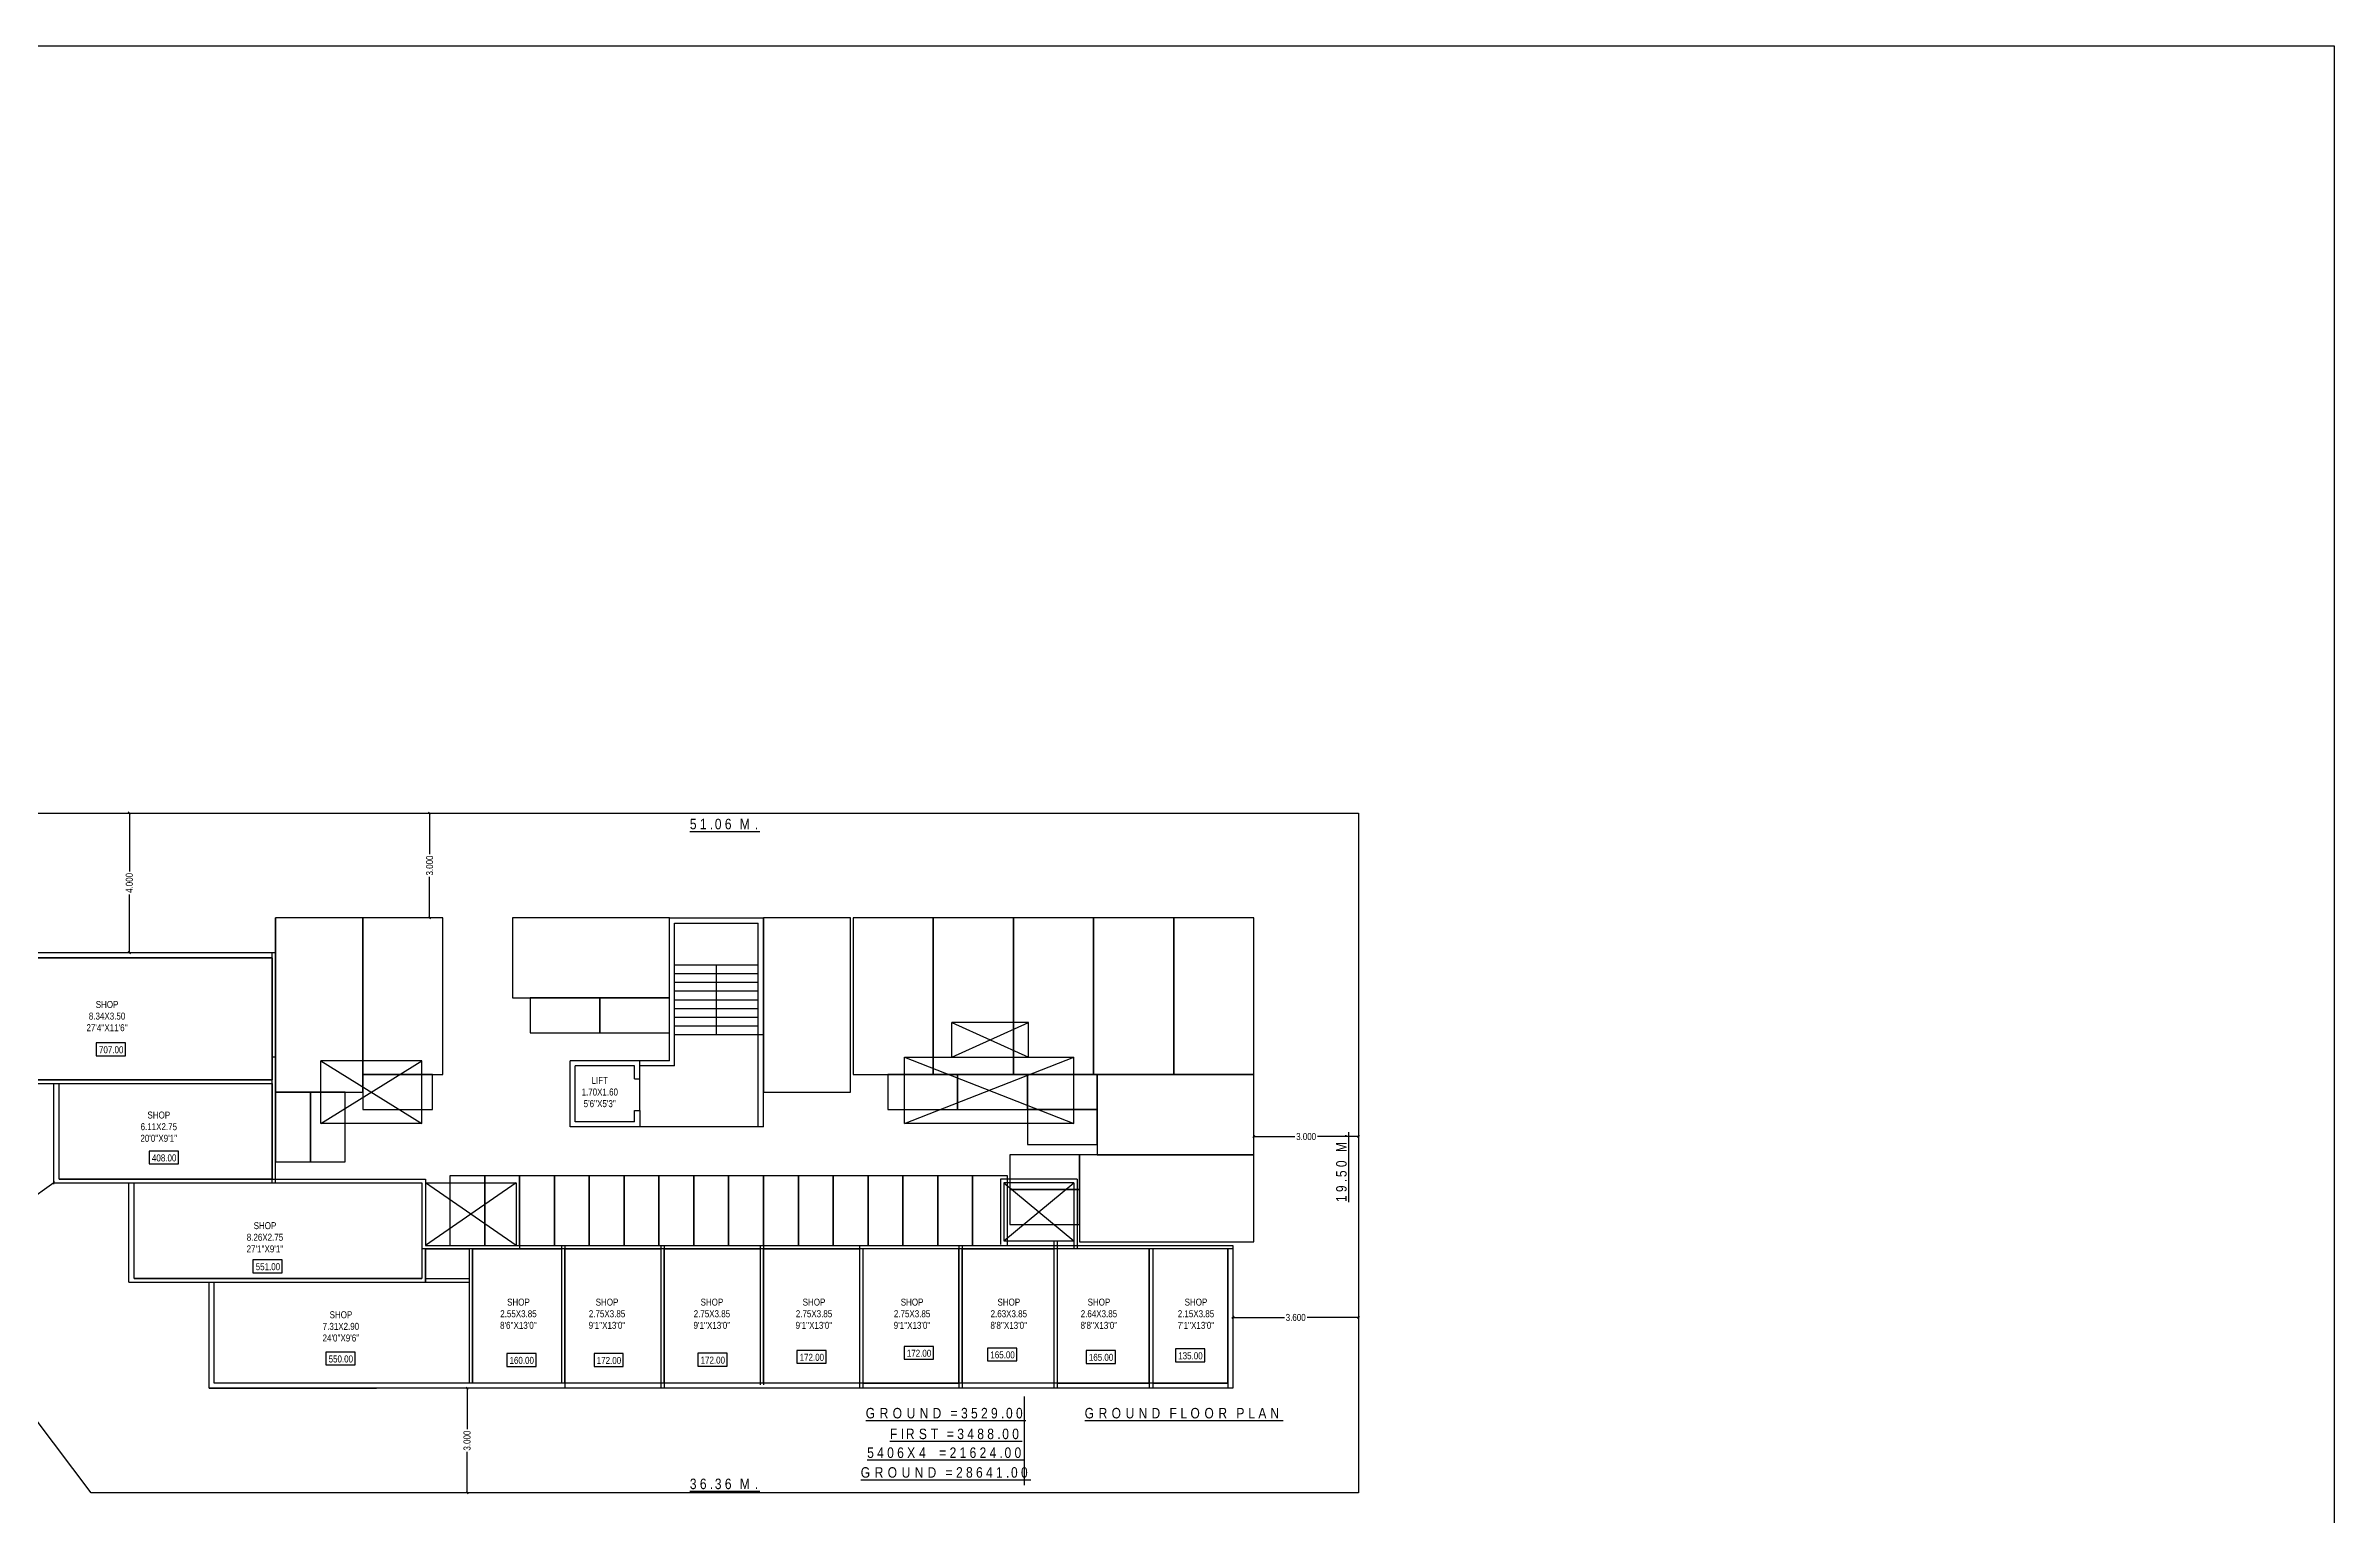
# Model space of a CAD drawing. Extents: x 2841 to 2940, y 1348 to 1467.
# Drawn here: x 2874.1 to 2939.7, y 1424.5 to 1466.7 of the extents above; entities that cross this region are included whole.
import ezdxf

# ---------------------------------------------------------------- set-up
doc = ezdxf.new("R2010")
doc.units = 0
doc.layers.get('0').update_dxf_attribs({"linetype": 'CONTINUOUS'})
doc.layers.get('DEFPOINTS').update_dxf_attribs({"linetype": 'CONTINUOUS'})
for name, color, linetype in [('STAPS', 8, 'CONTINUOUS'), ('TEXT', 255, 'CONTINUOUS'), ('TEXT_', 255, 'CONTINUOUS')]:
    doc.layers.add(name, color=color, linetype=linetype)
doc.styles.add('AN', font='ARIALN.TTF')
doc.dimstyles.new('DIM', dxfattribs={"dimtxt": 0.2, "dimasz": 0.06, "dimexe": 0.05, "dimexo": 0.3, "dimgap": 0.05, "dimtad": 0, "dimdec": 3, "dimlfac": -1, "dimzin": 1, "dimtxsty": 'AN', "dimblk1": 'OBLIQUE', "dimblk2": 'OBLIQUE', "dimsah": 1, "dimcen": 0.001, "dimse1": 1, "dimse2": 1, "dimclrd": 252, "dimclre": 256, "dimclrt": 1, "dimadec": 4, "dimazin": 3, "dimtfac": 1, "dimtdec": 3, "dimtofl": 0, "dimtmove": 0, "dimatfit": 3, "dimtolj": 1, "dimtzin": 1})

# ---------------------------------------------------------------- blocks, each defined once
blk = doc.blocks.new('_OBLIQUE')
at = {"color": 0, "linetype": 'BYBLOCK'}
blk.add_line((-0.5, -0.5), (0.5, 0.5), dxfattribs=at)
blk = doc.blocks.new('*D19')
at = {"color": 252}
for p, q in [((2886.158, 1428.181), (2886.158, 1427.007)), ((2886.158, 1425.181), (2886.158, 1426.355))]:
    blk.add_line(p, q, dxfattribs=at)
at = {"layer": 'DEFPOINTS', "color": 0}
for p in [(2886.214, 1428.181), (2886.158, 1425.181), (2886.214, 1425.181)]:
    blk.add_point(p, dxfattribs=at)
at = {"color": 252, "xscale": 0.06, "yscale": 0.06, "zscale": 0.06}
for p, rotation in [((2886.158, 1428.181), 90), ((2886.158, 1425.181), 270)]:
    blk.add_blockref('_OBLIQUE', p, dxfattribs=dict(at, rotation=rotation))
at = {"color": 1, "insert": (2886.158, 1426.681), "char_height": 0.2, "attachment_point": 5, "rotation": 90, "style": 'AN'}
blk.add_mtext('\\A1;3.000', dxfattribs=at)
blk = doc.blocks.new('*D20')
at = {"color": 252}
for p, q in [((2908.734, 1435.404), (2909.908, 1435.404)), ((2911.734, 1435.404), (2910.561, 1435.404))]:
    blk.add_line(p, q, dxfattribs=at)
at = {"layer": 'DEFPOINTS', "color": 0}
for p in [(2908.734, 1435.404), (2911.734, 1435.404), (2911.734, 1435.404)]:
    blk.add_point(p, dxfattribs=at)
at = {"color": 252, "xscale": 0.06, "yscale": 0.06, "zscale": 0.06, "rotation": 180}
blk.add_blockref('_OBLIQUE', (2908.734, 1435.404), dxfattribs=at)
at = {"color": 252, "xscale": 0.06, "yscale": 0.06, "zscale": 0.06}
blk.add_blockref('_OBLIQUE', (2911.734, 1435.404), dxfattribs=at)
at = {"color": 1, "insert": (2910.234, 1435.404), "char_height": 0.2, "attachment_point": 5, "style": 'AN'}
blk.add_mtext('\\A1;3.000', dxfattribs=at)
blk = doc.blocks.new('*D30')
at = {"color": 252}
for p, q in [((2885.084, 1444.681), (2885.084, 1443.507)), ((2885.084, 1441.681), (2885.084, 1442.855))]:
    blk.add_line(p, q, dxfattribs=at)
at = {"layer": 'DEFPOINTS', "color": 0}
for p in [(2885.075, 1444.681), (2885.075, 1441.681), (2885.084, 1441.681)]:
    blk.add_point(p, dxfattribs=at)
at = {"color": 252, "xscale": 0.06, "yscale": 0.06, "zscale": 0.06}
for p, rotation in [((2885.084, 1444.681), 90), ((2885.084, 1441.681), 270)]:
    blk.add_blockref('_OBLIQUE', p, dxfattribs=dict(at, rotation=rotation))
at = {"color": 1, "insert": (2885.084, 1443.181), "char_height": 0.2, "attachment_point": 5, "rotation": 90, "style": 'AN'}
blk.add_mtext('\\A1;3.000', dxfattribs=at)
blk = doc.blocks.new('*D27')
at = {"color": 252}
for p, q in [((2908.134, 1430.214), (2909.608, 1430.214)), ((2911.734, 1430.214), (2910.261, 1430.214))]:
    blk.add_line(p, q, dxfattribs=at)
at = {"layer": 'DEFPOINTS', "color": 0}
for p in [(2908.134, 1430.231), (2911.734, 1430.231), (2911.734, 1430.214)]:
    blk.add_point(p, dxfattribs=at)
at = {"color": 252, "xscale": 0.06, "yscale": 0.06, "zscale": 0.06, "rotation": 180}
blk.add_blockref('_OBLIQUE', (2908.134, 1430.214), dxfattribs=at)
at = {"color": 252, "xscale": 0.06, "yscale": 0.06, "zscale": 0.06}
blk.add_blockref('_OBLIQUE', (2911.734, 1430.214), dxfattribs=at)
at = {"color": 1, "insert": (2909.934, 1430.214), "char_height": 0.2, "attachment_point": 5, "style": 'AN'}
blk.add_mtext('\\A1;3.600', dxfattribs=at)
blk = doc.blocks.new('*D28')
at = {"color": 252}
for p, q in [((2876.468, 1444.681), (2876.468, 1443.011)), ((2876.468, 1440.681), (2876.468, 1442.351))]:
    blk.add_line(p, q, dxfattribs=at)
at = {"layer": 'DEFPOINTS', "color": 0}
for p in [(2876.334, 1444.681), (2876.369, 1440.681), (2876.468, 1440.681)]:
    blk.add_point(p, dxfattribs=at)
at = {"color": 252, "xscale": 0.06, "yscale": 0.06, "zscale": 0.06}
for p, rotation in [((2876.468, 1444.681), 90), ((2876.468, 1440.681), 270)]:
    blk.add_blockref('_OBLIQUE', p, dxfattribs=dict(at, rotation=rotation))
at = {"color": 1, "insert": (2876.468, 1442.681), "char_height": 0.2, "attachment_point": 5, "rotation": 90, "style": 'AN'}
blk.add_mtext('\\A1;4.000', dxfattribs=at)
blk = doc.blocks.new('*D29')
at = {"color": 252}
for p, q in [((2874.304, 1434.081), (2872.74, 1432.965)), ((2870.637, 1431.466), (2872.201, 1432.581))]:
    blk.add_line(p, q, dxfattribs=at)
at = {"layer": 'DEFPOINTS', "color": 0}
for p in [(2874.304, 1434.081), (2874.304, 1434.081), (2870.637, 1431.466)]:
    blk.add_point(p, dxfattribs=at)
at = {"color": 252, "xscale": 0.06, "yscale": 0.06, "zscale": 0.06}
for p, rotation in [((2874.304, 1434.081), 35.48944398697808), ((2870.637, 1431.466), 215.4894439869781)]:
    blk.add_blockref('_OBLIQUE', p, dxfattribs=dict(at, rotation=rotation))
at = {"color": 1, "insert": (2872.471, 1432.773), "char_height": 0.2, "attachment_point": 5, "rotation": 35.48944, "style": 'AN'}
blk.add_mtext('\\A1;4.505', dxfattribs=at)

msp = doc.modelspace()

# ---------------------------------------------------------------- linework, layer by layer
for p, q in [((2860.6743, 1444.681), (2911.7343, 1444.681)), ((2875.3743, 1425.181), (2860.6743, 1444.681)), ((2911.7343, 1444.681), (2911.7343, 1425.181)), ((2880.6643, 1434.081), (2880.6643, 1441.681)), ((2891.9643, 1440.481), (2891.9643, 1441.681)), ((2891.9643, 1441.681), (2894.6643, 1441.681)), ((2892.1143, 1437.431), (2892.1143, 1441.531)), ((2892.1143, 1441.531), (2894.5143, 1441.531)), ((2894.5143, 1435.681), (2894.5143, 1441.531)), ((2894.6643, 1435.681), (2894.6643, 1441.681)), ((2872.0739, 1440.681), (2880.6643, 1440.681)), ((2880.5643, 1434.081), (2880.5643, 1440.681)), ((2880.5643, 1440.531), (2872.2239, 1440.531)), ((2891.9643, 1437.581), (2891.9643, 1440.331)), ((2900.0643, 1437.681), (2900.0643, 1438.681)), ((2902.2643, 1438.681), (2900.0643, 1438.681)), ((2902.2643, 1437.681), (2902.2643, 1438.681)), ((2880.6643, 1437.681), (2880.5643, 1437.681)), ((2881.9643, 1435.781), (2881.9643, 1437.581)), ((2884.8643, 1437.581), (2881.9643, 1437.581)), ((2884.8643, 1435.781), (2884.8643, 1437.581)), ((2889.1143, 1435.681), (2889.1143, 1437.581)), ((2889.2643, 1435.831), (2889.2643, 1437.431)), ((2890.9643, 1437.056), (2890.9643, 1437.431)), ((2891.1143, 1437.056), (2891.1143, 1437.581)), ((2898.7143, 1435.781), (2898.7143, 1437.681)), ((2898.7143, 1437.681), (2902.2643, 1437.681)), ((2902.2643, 1437.681), (2903.5643, 1437.681)), ((2903.5643, 1435.781), (2903.5643, 1437.681)), ((2872.0739, 1436.931), (2880.5643, 1436.931)), ((2872.2239, 1437.031), (2880.5643, 1437.031)), ((2874.3045, 1434.081), (2874.3045, 1436.931)), ((2874.4545, 1434.181), (2874.4545, 1436.931)), ((2890.9643, 1437.056), (2891.1143, 1437.056)), ((2890.9643, 1435.831), (2890.9643, 1436.156)), ((2890.9643, 1436.156), (2891.1143, 1436.156)), ((2891.1143, 1436.156), (2891.1143, 1435.681)), ((2884.8643, 1435.781), (2881.9643, 1435.781)), ((2903.5643, 1435.781), (2898.7143, 1435.781)), ((2874.3045, 1434.081), (2884.8643, 1434.081)), ((2874.4545, 1434.181), (2880.8143, 1434.181)), ((2876.4539, 1431.231), (2876.4539, 1434.081)), ((2876.6039, 1431.331), (2876.6039, 1434.081)), ((2880.8143, 1434.181), (2884.9643, 1434.181)), ((2884.8643, 1434.081), (2884.8643, 1431.331)), ((2887.6643, 1434.181), (2887.6643, 1432.181)), ((2901.4643, 1434.181), (2901.4643, 1432.311)), ((2903.6643, 1434.181), (2901.4643, 1434.181)), ((2901.5643, 1434.081), (2901.5643, 1432.411)), ((2903.5643, 1434.081), (2901.5643, 1434.081)), ((2903.5643, 1434.081), (2903.5643, 1432.181)), ((2903.6643, 1434.181), (2903.6643, 1432.181)), ((2908.1343, 1432.181), (2884.8643, 1432.181)), ((2884.9643, 1432.181), (2884.9643, 1431.231)), ((2886.2143, 1432.181), (2886.2143, 1428.331)), ((2886.3143, 1432.181), (2886.3143, 1428.331)), ((2887.5643, 1432.281), (2908.1343, 1432.281)), ((2888.8643, 1432.281), (2888.8643, 1428.331)), ((2888.9643, 1432.281), (2888.9643, 1428.181)), ((2891.7143, 1432.281), (2891.7143, 1428.181)), ((2891.8143, 1432.281), (2891.8143, 1428.181)), ((2894.5643, 1432.281), (2894.5643, 1428.281)), ((2894.6643, 1432.281), (2894.6643, 1428.281)), ((2897.4143, 1432.281), (2897.4143, 1428.181)), ((2897.5143, 1432.181), (2897.5143, 1428.181)), ((2900.2643, 1432.281), (2900.2643, 1428.181)), ((2900.3643, 1432.281), (2900.3643, 1428.181)), ((2901.5643, 1432.411), (2903.5643, 1432.411)), ((2902.9943, 1432.411), (2902.9943, 1428.181)), ((2903.0943, 1432.411), (2903.0943, 1428.181)), ((2905.7343, 1432.181), (2905.7343, 1428.181)), ((2905.8343, 1432.181), (2905.8343, 1428.181)), ((2907.9843, 1432.181), (2907.9843, 1428.181)), ((2908.1343, 1432.281), (2908.1343, 1428.181)), ((2876.4539, 1431.231), (2884.9643, 1431.231)), ((2876.6039, 1431.331), (2884.8643, 1431.331)), ((2878.7541, 1428.181), (2878.7541, 1431.231)), ((2878.9041, 1428.331), (2878.9041, 1431.231)), ((2884.9643, 1431.331), (2886.2143, 1431.331)), ((2884.9643, 1431.231), (2886.2143, 1431.231)), ((2908.1343, 1428.181), (2878.7541, 1428.181)), ((2878.7541, 1428.181), (2883.5643, 1428.181)), ((2907.9843, 1428.331), (2878.9041, 1428.331)), ((2888.9643, 1428.181), (2883.5643, 1428.181)), ((2902.1546, 1425.4047), (2902.1546, 1427.947)), ((2911.7343, 1425.181), (2875.3743, 1425.181))]:
    msp.add_line(p, q)
at = {"color": 1}
for p, q in [((2892.1143, 1440.331), (2894.5143, 1440.331)), ((2892.1143, 1440.081), (2894.5143, 1440.081)), ((2893.3143, 1438.331), (2893.3143, 1440.331)), ((2892.1143, 1439.831), (2894.5143, 1439.831)), ((2892.1143, 1439.581), (2894.5143, 1439.581)), ((2892.1143, 1439.331), (2894.5143, 1439.331)), ((2892.1143, 1439.081), (2894.5143, 1439.081)), ((2892.1143, 1438.831), (2894.5143, 1438.831)), ((2900.0643, 1438.681), (2902.2643, 1437.681)), ((2900.0643, 1437.681), (2902.2643, 1438.681)), ((2892.1143, 1438.581), (2894.5143, 1438.581)), ((2892.1143, 1438.331), (2894.6643, 1438.331)), ((2881.9643, 1437.581), (2884.8643, 1435.781)), ((2881.9643, 1435.781), (2884.8643, 1437.581)), ((2898.7143, 1437.681), (2903.5643, 1435.781)), ((2898.7143, 1435.781), (2903.5643, 1437.681)), ((2891.1143, 1436.156), (2891.1143, 1437.056)), ((2901.5643, 1432.411), (2903.5643, 1434.081)), ((2901.5643, 1434.081), (2903.5643, 1432.411))]:
    msp.add_line(p, q, dxfattribs=at)
at = {"color": 7}
for p, q in [((2891.9643, 1437.581), (2889.1143, 1437.581)), ((2890.9643, 1437.431), (2889.2643, 1437.431)), ((2892.1143, 1437.431), (2891.1143, 1437.431)), ((2894.6643, 1435.681), (2889.1143, 1435.681)), ((2890.9643, 1435.831), (2889.2643, 1435.831))]:
    msp.add_line(p, q, dxfattribs=at)
at = {"color": 252}
for p, q in [((2884.9643, 1434.181), (2884.9643, 1432.281)), ((2884.9643, 1434.081), (2887.5643, 1434.081)), ((2887.5643, 1432.281), (2884.9643, 1434.081)), ((2887.5643, 1434.081), (2884.9643, 1432.281)), ((2887.5643, 1434.081), (2887.5643, 1432.281)), ((2884.9643, 1432.281), (2887.5643, 1432.281))]:
    msp.add_line(p, q, dxfattribs=at)
msp.add_lwpolyline([(2840.794, 1466.7002), (2939.7323, 1466.7002), (2939.7323, 1348.1419), (2840.794, 1348.1419)], close=True)
at = {"color": 3}
for points in [[(2880.6643, 1436.681), (2883.1643, 1436.681), (2883.1643, 1441.681), (2880.6643, 1441.681)], [(2894.6643, 1436.681), (2897.1643, 1436.681), (2897.1643, 1441.681), (2894.6643, 1441.681)], [(2908.7343, 1432.381), (2908.7343, 1434.881), (2903.7343, 1434.881), (2903.7343, 1432.381)]]:
    msp.add_lwpolyline(points, close=True, dxfattribs=at)
at = {"color": 2}
for points in [[(2883.1643, 1437.181), (2885.4643, 1437.181), (2885.4643, 1441.681), (2883.1643, 1441.681)], [(2891.9643, 1439.381), (2891.9643, 1441.681), (2887.4643, 1441.681), (2887.4643, 1439.381)], [(2897.2343, 1437.181), (2899.5343, 1437.181), (2899.5343, 1441.681), (2897.2343, 1441.681)], [(2899.5343, 1437.181), (2901.8343, 1437.181), (2901.8343, 1441.681), (2899.5343, 1441.681)], [(2901.8343, 1437.181), (2904.1343, 1437.181), (2904.1343, 1441.681), (2901.8343, 1441.681)], [(2904.1343, 1437.181), (2906.4343, 1437.181), (2906.4343, 1441.681), (2904.1343, 1441.681)], [(2906.4343, 1437.181), (2908.7343, 1437.181), (2908.7343, 1441.681), (2906.4343, 1441.681)], [(2908.7343, 1434.881), (2908.7343, 1437.181), (2904.2343, 1437.181), (2904.2343, 1434.881)]]:
    msp.add_lwpolyline(points, close=True, dxfattribs=at)
at = {"color": 1}
for points in [[(2872.2239, 1440.531), (2880.5643, 1440.531), (2880.5643, 1437.031), (2872.2239, 1437.031)], [(2889.9643, 1438.381), (2889.9643, 1439.381), (2887.9643, 1439.381), (2887.9643, 1438.381)], [(2891.9643, 1438.381), (2891.9643, 1439.381), (2889.9643, 1439.381), (2889.9643, 1438.381)], [(2874.4545, 1436.931), (2880.5643, 1436.931), (2880.5643, 1434.181), (2874.4545, 1434.181)], [(2883.1643, 1437.181), (2883.1643, 1436.181), (2885.1643, 1436.181), (2885.1643, 1437.181)], [(2900.2343, 1436.181), (2900.2343, 1437.181), (2898.2343, 1437.181), (2898.2343, 1436.181)], [(2902.2343, 1436.181), (2902.2343, 1437.181), (2900.2343, 1437.181), (2900.2343, 1436.181)], [(2904.2343, 1436.181), (2904.2343, 1437.181), (2902.2343, 1437.181), (2902.2343, 1436.181)], [(2881.6643, 1436.681), (2880.6643, 1436.681), (2880.6643, 1434.681), (2881.6643, 1434.681)], [(2882.6643, 1436.681), (2881.6643, 1436.681), (2881.6643, 1434.681), (2882.6643, 1434.681)], [(2904.2343, 1435.181), (2904.2343, 1436.181), (2902.2343, 1436.181), (2902.2343, 1435.181)], [(2903.7343, 1433.881), (2903.7343, 1434.881), (2901.7343, 1434.881), (2901.7343, 1433.881)], [(2876.6039, 1434.081), (2884.8643, 1434.081), (2884.8643, 1431.331), (2876.6039, 1431.331)], [(2885.6643, 1432.281), (2886.6643, 1432.281), (2886.6643, 1434.281), (2885.6643, 1434.281)], [(2886.6643, 1432.281), (2887.6643, 1432.281), (2887.6643, 1434.281), (2886.6643, 1434.281)], [(2887.6643, 1432.281), (2888.6643, 1432.281), (2888.6643, 1434.281), (2887.6643, 1434.281)], [(2888.6643, 1432.281), (2889.6643, 1432.281), (2889.6643, 1434.281), (2888.6643, 1434.281)], [(2889.6643, 1432.281), (2890.6643, 1432.281), (2890.6643, 1434.281), (2889.6643, 1434.281)], [(2890.6643, 1432.281), (2891.6643, 1432.281), (2891.6643, 1434.281), (2890.6643, 1434.281)], [(2891.6643, 1432.281), (2892.6643, 1432.281), (2892.6643, 1434.281), (2891.6643, 1434.281)], [(2892.6643, 1432.281), (2893.6643, 1432.281), (2893.6643, 1434.281), (2892.6643, 1434.281)], [(2893.6643, 1432.281), (2894.6643, 1432.281), (2894.6643, 1434.281), (2893.6643, 1434.281)], [(2894.6643, 1432.281), (2895.6643, 1432.281), (2895.6643, 1434.281), (2894.6643, 1434.281)], [(2895.6643, 1432.281), (2896.6643, 1432.281), (2896.6643, 1434.281), (2895.6643, 1434.281)], [(2896.6643, 1432.281), (2897.6643, 1432.281), (2897.6643, 1434.281), (2896.6643, 1434.281)], [(2897.6643, 1432.281), (2898.6643, 1432.281), (2898.6643, 1434.281), (2897.6643, 1434.281)], [(2898.6643, 1432.281), (2899.6643, 1432.281), (2899.6643, 1434.281), (2898.6643, 1434.281)], [(2899.6643, 1432.281), (2900.6643, 1432.281), (2900.6643, 1434.281), (2899.6643, 1434.281)], [(2900.6643, 1432.281), (2901.6643, 1432.281), (2901.6643, 1434.281), (2900.6643, 1434.281)], [(2903.7343, 1432.881), (2903.7343, 1433.881), (2901.7343, 1433.881), (2901.7343, 1432.881)], [(2878.9041, 1431.231), (2884.9643, 1431.231), (2884.9643, 1432.181), (2886.2143, 1432.181), (2886.2143, 1428.331), (2878.9041, 1428.331)], [(2886.3143, 1432.181), (2888.8643, 1432.181), (2888.8643, 1428.331), (2886.3143, 1428.331)], [(2888.9643, 1432.181), (2891.7143, 1432.181), (2891.7143, 1428.331), (2888.9643, 1428.331)], [(2891.8143, 1432.181), (2894.5643, 1432.181), (2894.5643, 1428.331), (2891.8143, 1428.331)], [(2894.6643, 1432.181), (2897.4143, 1432.181), (2897.4143, 1428.331), (2894.6643, 1428.331)], [(2897.5143, 1428.331), (2900.2643, 1428.331), (2900.2643, 1432.181), (2897.5143, 1432.181)], [(2900.3643, 1432.181), (2902.9943, 1432.181), (2902.9943, 1428.331), (2900.3643, 1428.331)], [(2903.0943, 1428.331), (2905.7343, 1428.331), (2905.7343, 1432.181), (2903.0943, 1432.181)], [(2907.9843, 1432.181), (2905.8343, 1432.181), (2905.8343, 1428.331), (2907.9843, 1428.331)]]:
    msp.add_lwpolyline(points, close=True, dxfattribs=at)
at = {"layer": 'STAPS', "color": 0, "linetype": 'CONTINUOUS'}
for points in [[(2875.5198, 1437.7228), (2876.3583, 1437.7228), (2876.3583, 1438.0904), (2875.5198, 1438.0904)], [(2877.0396, 1434.6186), (2877.8782, 1434.6186), (2877.8782, 1434.9863), (2877.0396, 1434.9863)], [(2880.0162, 1431.4983), (2880.8548, 1431.4983), (2880.8548, 1431.866), (2880.0162, 1431.866)], [(2882.1081, 1428.8509), (2882.9467, 1428.8509), (2882.9467, 1429.2186), (2882.1081, 1429.2186)], [(2887.2986, 1428.8098), (2888.1372, 1428.8098), (2888.1372, 1429.1774), (2887.2986, 1429.1774)], [(2889.8017, 1428.8087), (2890.6403, 1428.8087), (2890.6403, 1429.1764), (2889.8017, 1429.1764)], [(2892.7813, 1428.8175), (2893.6198, 1428.8175), (2893.6198, 1429.1852), (2892.7813, 1429.1852)], [(2895.6234, 1428.8982), (2896.462, 1428.8982), (2896.462, 1429.2659), (2895.6234, 1429.2659)], [(2898.6987, 1429.0146), (2899.5373, 1429.0146), (2899.5373, 1429.3823), (2898.6987, 1429.3823)], [(2901.0953, 1428.9693), (2901.9339, 1428.9693), (2901.9339, 1429.337), (2901.0953, 1429.337)], [(2903.9213, 1428.8974), (2904.7599, 1428.8974), (2904.7599, 1429.2651), (2903.9213, 1429.2651)], [(2906.4855, 1428.9422), (2907.3241, 1428.9422), (2907.3241, 1429.3099), (2906.4855, 1429.3099)]]:
    msp.add_lwpolyline(points, close=True, dxfattribs=at)

# ---------------------------------------------------------------- texts
at = {"color": 0, "linetype": 'BYBLOCK', "char_height": 0.3, "width": 9.888969, "attachment_point": 8, "style": 'AN'}
for s, insert in [('{\\T1.5;\\L51.06 M.}', (2893.5543, 1444.2171)), ('{\\T1.5;\\LGROUND =3529.00 }', (2899.8965, 1427.3141)), ('{\\T1.5;\\LGROUND FLOOR PLAN}', (2906.7291, 1427.3141)), ('{\\T1.5;\\LFIRST =3488.00 }', (2900.1899, 1426.7196)), ('{\\T1.5;\\L5406X4  =21624.00 }', (2899.8965, 1426.1804)), ('{\\T1.5;\\L36.36 M.}', (2893.5543, 1425.2854)), ('{\\T1.5;\\LGROUND =28641.00 }', (2899.8965, 1425.6136))]:
    msp.add_mtext(s, dxfattribs=dict(at, insert=insert))
at = {"color": 0, "linetype": 'BYBLOCK', "insert": (2911.3991, 1434.5279), "char_height": 0.3, "width": 9.888969, "attachment_point": 8, "rotation": 90, "style": 'AN'}
msp.add_mtext('{\\T1.5;\\L19.50 M.}', dxfattribs=at)
at = {"layer": 'TEXT', "linetype": 'BYBLOCK', "char_height": 0.2, "width": 2.098718, "attachment_point": 8, "style": 'AN'}
for s, insert in [("SHOP\\P8.34X3.50\\P27'4''X11'6''", (2875.8293, 1438.4245)), ("LIFT\\P1.70X1.60\\P5'6''X5'3''", (2889.9662, 1436.2457)), ("SHOP\\P6.11X2.75\\P20'0''X9'1''", (2877.3134, 1435.2519)), ("SHOP\\P8.26X2.75\\P27'1''X9'1''", (2880.3601, 1432.0786)), ("SHOP\\P7.31X2.90\\P24'0''X9'6''", (2882.5393, 1429.5225)), ("SHOP\\P2.55X3.85\\P8'6''X13'0''", (2887.6326, 1429.8847)), ("SHOP\\P2.75X3.85\\P9'1''X13'0''", (2890.1744, 1429.8847)), ("SHOP\\P2.75X3.85\\P9'1''X13'0''", (2893.1832, 1429.8847)), ("SHOP\\P2.75X3.85\\P9'1''X13'0''", (2896.1131, 1429.8847)), ("SHOP\\P2.75X3.85\\P9'1''X13'0''", (2898.9267, 1429.8847)), ("SHOP\\P2.63X3.85\\P8'8''X13'0''", (2901.7026, 1429.8847)), ("SHOP\\P2.64X3.85\\P8'8''X13'0''", (2904.2881, 1429.8847)), ("SHOP\\P2.15X3.85\\P7'1''X13'0''", (2907.0727, 1429.8847))]:
    msp.add_mtext(s, dxfattribs=dict(at, insert=insert))
at = {"layer": 'TEXT_', "linetype": 'CONTINUOUS', "char_height": 0.2, "width": 2.071721, "attachment_point": 2, "style": 'AN'}
for s, insert in [('707.00', (2875.9477, 1437.9951)), ('408.00', (2877.4676, 1434.891)), ('551.00', (2880.4441, 1431.7707)), ('550.00', (2882.536, 1429.1233)), ('160.00', (2887.7266, 1429.0821)), ('172.00', (2890.2297, 1429.0811)), ('172.00', (2893.2092, 1429.0899)), ('172.00', (2896.0514, 1429.1706)), ('172.00', (2899.1267, 1429.287)), ('165.00', (2901.5233, 1429.2417)), ('165.00', (2904.3493, 1429.1698)), ('135.00', (2906.9135, 1429.2146))]:
    msp.add_mtext(s, dxfattribs=dict(at, insert=insert))

# ---------------------------------------------------------------- dimensions: what is measured, and where the dimension line sits
for base, p1, p2, angle, picture, middle in [((2876.4684, 1440.681), (2876.3341, 1444.681), (2876.3691, 1440.681), 90, '*D28', (2876.4684, 1442.681)), ((2885.0843, 1441.681), (2885.0752, 1444.681), (2885.0752, 1441.681), 90, '*D30', (2885.0843, 1443.181)), ((2911.7343, 1435.4042), (2908.7343, 1435.4042), (2911.7343, 1435.4042), 0, '*D20', (2910.2343, 1435.4042)), ((2911.7343, 1430.2141), (2908.1343, 1430.231), (2911.7343, 1430.231), 0, '*D27', (2909.9343, 1430.2141)), ((2886.1579, 1425.181), (2886.2143, 1428.181), (2886.2143, 1425.181), 90, '*D19', (2886.1579, 1426.681))]:
    dim = msp.add_linear_dim(base=base, p1=p1, p2=p2, angle=angle, dimstyle='DIM')
    dim.commit()
    dim.dimension.update_dxf_attribs({"geometry": picture, "text_midpoint": middle})
dim = msp.add_aligned_dim(p1=(2870.6366, 1431.4658), p2=(2874.3045, 1434.081), distance=0, dimstyle='DIM')
dim.commit()
dim.dimension.update_dxf_attribs({"geometry": '*D29', "text_midpoint": (2872.4705, 1432.7734)})

doc.saveas('drawing.dxf')
